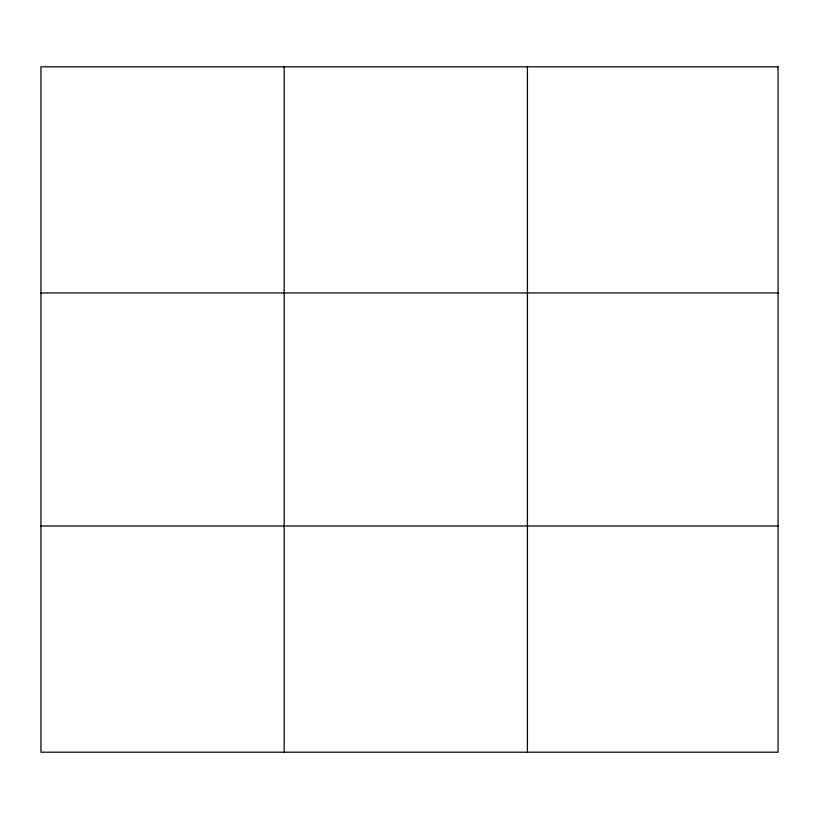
<?xml version="1.0" encoding="UTF-8"?>
<svg xmlns="http://www.w3.org/2000/svg" width="819" height="819" viewBox="0 0 819 819"><rect width="100%" height="100%" fill="white"/><g stroke="black" fill="none" stroke-linecap="round" stroke-linejoin="round"><path stroke-width="1.23" d="M284.193 752.2L284.193 66.8M527.436 752.2L527.436 66.8M40.95 292.977L778.05 292.977M40.95 526.023L778.05 526.023M778.05 66.8L778.05 752.2L40.95 752.2L40.95 66.8L778.05 66.8"/></g></svg>
